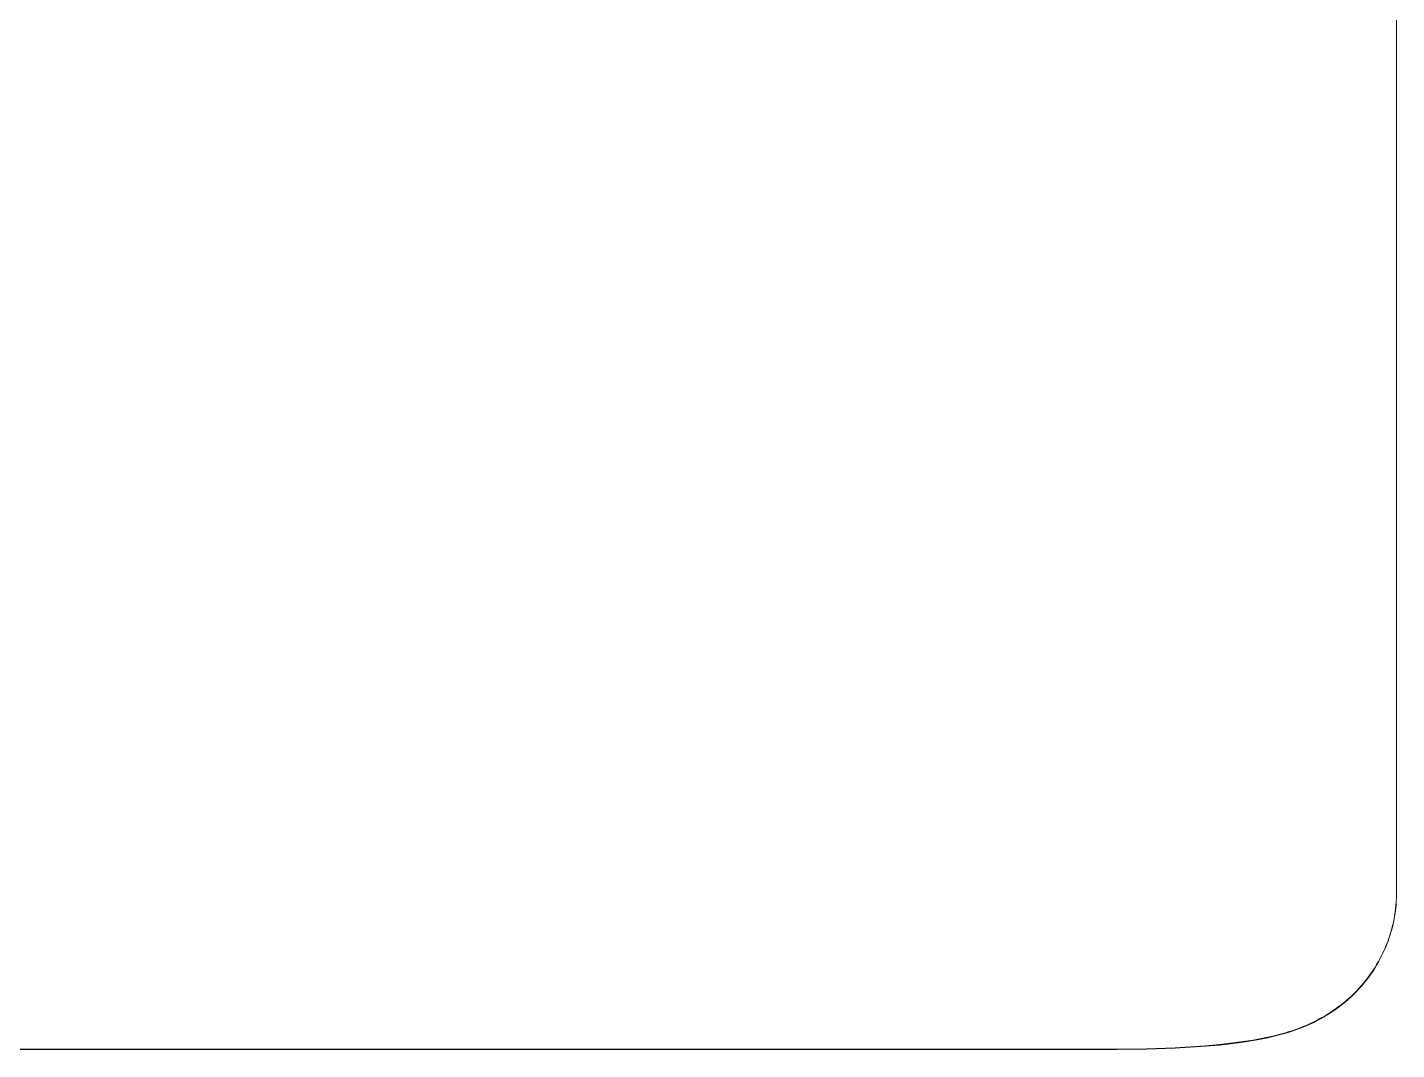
# Model space of a CAD drawing. Header units: millimetres. Extents: x -779 to 3049, y 55 to 2500.
# Drawn here: x -57.31 to -8.36, y 2000.54 to 2037.09 of the extents above; entities that cross this region are included whole.
import ezdxf

# ---------------------------------------------------------------- set-up
doc = ezdxf.new("R2010")
doc.units = ezdxf.units.MM
doc.layers.add('ZANO_R', color=7, linetype='Continuous', lineweight=0)

msp = doc.modelspace()

# ---------------------------------------------------------------- linework, layer by layer
at = {"layer": 'ZANO_R'}
for p, q in [((-8.358, 2026.021), (-8.358, 2053.805)), ((-8.358, 2006.18), (-8.358, 2026.021)), ((-8.36, 2006.06), (-8.364, 2005.94)), ((-8.358, 2006.18), (-8.36, 2006.06)), ((-8.401, 2005.508), (-8.414, 2005.411)), ((-8.394, 2005.579), (-8.41, 2005.459)), ((-8.389, 2005.605), (-8.401, 2005.508)), ((-8.381, 2005.699), (-8.394, 2005.579)), ((-8.379, 2005.702), (-8.389, 2005.605)), ((-8.371, 2005.82), (-8.381, 2005.699)), ((-8.371, 2005.8), (-8.379, 2005.702)), ((-8.364, 2005.94), (-8.371, 2005.82)), ((-8.487, 2005.025), (-8.51, 2004.929)), ((-8.474, 2005.102), (-8.501, 2004.984)), ((-8.466, 2005.121), (-8.487, 2005.025)), ((-8.45, 2005.22), (-8.474, 2005.102)), ((-8.447, 2005.217), (-8.466, 2005.121)), ((-8.428, 2005.34), (-8.45, 2005.22)), ((-8.43, 2005.314), (-8.447, 2005.217)), ((-8.414, 2005.411), (-8.43, 2005.314)), ((-8.41, 2005.459), (-8.428, 2005.34)), ((-8.637, 2004.52), (-8.678, 2004.407)), ((-8.62, 2004.553), (-8.652, 2004.46)), ((-8.599, 2004.635), (-8.637, 2004.52)), ((-8.59, 2004.646), (-8.62, 2004.553)), ((-8.564, 2004.75), (-8.599, 2004.635)), ((-8.561, 2004.74), (-8.59, 2004.646)), ((-8.531, 2004.867), (-8.564, 2004.75)), ((-8.535, 2004.834), (-8.561, 2004.74)), ((-8.51, 2004.929), (-8.535, 2004.834)), ((-8.501, 2004.984), (-8.531, 2004.867)), ((-8.825, 2004.052), (-8.883, 2003.933)), ((-8.825, 2004.034), (-8.883, 2003.915)), ((-8.772, 2004.173), (-8.825, 2004.052)), ((-8.772, 2004.155), (-8.825, 2004.034)), ((-8.721, 2004.295), (-8.772, 2004.173)), ((-8.721, 2004.277), (-8.772, 2004.155)), ((-8.678, 2004.407), (-8.721, 2004.295)), ((-8.686, 2004.368), (-8.721, 2004.277)), ((-8.652, 2004.46), (-8.686, 2004.368)), ((-9.073, 2003.582), (-9.142, 2003.469)), ((-9.073, 2003.564), (-9.142, 2003.451)), ((-9.006, 2003.698), (-9.073, 2003.582)), ((-9.006, 2003.68), (-9.073, 2003.564)), ((-8.943, 2003.815), (-9.006, 2003.698)), ((-8.943, 2003.796), (-9.006, 2003.68)), ((-8.883, 2003.933), (-8.943, 2003.815)), ((-8.883, 2003.915), (-8.943, 2003.796)), ((-9.368, 2003.139), (-9.448, 2003.034)), ((-9.368, 2003.121), (-9.448, 2003.015)), ((-9.29, 2003.247), (-9.368, 2003.139)), ((-9.29, 2003.229), (-9.368, 2003.121)), ((-9.214, 2003.357), (-9.29, 2003.247)), ((-9.214, 2003.339), (-9.29, 2003.229)), ((-9.142, 2003.469), (-9.214, 2003.357)), ((-9.142, 2003.451), (-9.214, 2003.339)), ((-9.796, 2002.634), (-9.889, 2002.54)), ((-9.796, 2002.616), (-9.889, 2002.522)), ((-9.706, 2002.73), (-9.796, 2002.634)), ((-9.706, 2002.712), (-9.796, 2002.616)), ((-9.618, 2002.829), (-9.706, 2002.73)), ((-9.618, 2002.811), (-9.706, 2002.712)), ((-9.532, 2002.93), (-9.618, 2002.829)), ((-9.532, 2002.912), (-9.618, 2002.811)), ((-9.448, 2003.034), (-9.532, 2002.93)), ((-9.448, 2003.015), (-9.532, 2002.912)), ((-10.396, 2002.102), (-10.502, 2002.023)), ((-10.396, 2002.084), (-10.502, 2002.005)), ((-10.292, 2002.183), (-10.396, 2002.102)), ((-10.292, 2002.165), (-10.396, 2002.084)), ((-10.188, 2002.268), (-10.292, 2002.183)), ((-10.188, 2002.25), (-10.292, 2002.165)), ((-10.086, 2002.356), (-10.188, 2002.268)), ((-10.086, 2002.338), (-10.188, 2002.25)), ((-9.986, 2002.447), (-10.086, 2002.356)), ((-9.986, 2002.429), (-10.086, 2002.338)), ((-9.889, 2002.54), (-9.986, 2002.447)), ((-9.889, 2002.522), (-9.986, 2002.429)), ((-11.195, 2001.597), (-11.318, 2001.535)), ((-11.195, 2001.579), (-11.318, 2001.517)), ((-11.074, 2001.662), (-11.195, 2001.597)), ((-11.074, 2001.643), (-11.195, 2001.579)), ((-10.954, 2001.729), (-11.074, 2001.662)), ((-10.954, 2001.711), (-11.074, 2001.643)), ((-10.836, 2001.8), (-10.954, 2001.729)), ((-10.836, 2001.782), (-10.954, 2001.711)), ((-10.719, 2001.874), (-10.836, 2001.8)), ((-10.719, 2001.856), (-10.836, 2001.782)), ((-10.61, 2001.947), (-10.719, 2001.874)), ((-10.61, 2001.929), (-10.719, 2001.856)), ((-10.502, 2002.023), (-10.61, 2001.947)), ((-10.502, 2002.005), (-10.61, 2001.929)), ((-12.507, 2001.096), (-12.784, 2001.026)), ((-12.507, 2001.078), (-12.784, 2001.007)), ((-12.37, 2001.134), (-12.507, 2001.096)), ((-12.37, 2001.116), (-12.507, 2001.078)), ((-12.233, 2001.175), (-12.37, 2001.134)), ((-12.233, 2001.157), (-12.37, 2001.116)), ((-12.097, 2001.219), (-12.233, 2001.175)), ((-12.097, 2001.201), (-12.233, 2001.157)), ((-11.962, 2001.265), (-12.097, 2001.219)), ((-11.962, 2001.247), (-12.097, 2001.201)), ((-11.829, 2001.314), (-11.962, 2001.265)), ((-11.829, 2001.296), (-11.962, 2001.247)), ((-11.696, 2001.366), (-11.829, 2001.314)), ((-11.696, 2001.348), (-11.829, 2001.296)), ((-11.569, 2001.42), (-11.696, 2001.366)), ((-11.569, 2001.401), (-11.696, 2001.348)), ((-11.443, 2001.476), (-11.569, 2001.42)), ((-11.443, 2001.458), (-11.569, 2001.401)), ((-11.318, 2001.535), (-11.443, 2001.476)), ((-11.318, 2001.517), (-11.443, 2001.458)), ((-16.272, 2000.61), (-17.301, 2000.573)), ((-16.272, 2000.592), (-17.301, 2000.555)), ((-15.196, 2000.679), (-16.272, 2000.61)), ((-15.196, 2000.661), (-16.272, 2000.592)), ((-14.692, 2000.725), (-15.196, 2000.679)), ((-14.692, 2000.707), (-15.196, 2000.661)), ((-14.207, 2000.78), (-14.692, 2000.725)), ((-14.207, 2000.762), (-14.692, 2000.707)), ((-13.849, 2000.828), (-14.207, 2000.78)), ((-13.849, 2000.81), (-14.207, 2000.762)), ((-13.492, 2000.884), (-13.849, 2000.828)), ((-13.492, 2000.866), (-13.849, 2000.81)), ((-13.137, 2000.949), (-13.492, 2000.884)), ((-13.137, 2000.931), (-13.492, 2000.866)), ((-12.96, 2000.986), (-13.137, 2000.949)), ((-12.96, 2000.968), (-13.137, 2000.931)), ((-12.784, 2001.026), (-12.96, 2000.986)), ((-12.784, 2001.007), (-12.96, 2000.968)), ((-18.358, 2000.56), (-58.358, 2000.56)), ((-18.358, 2000.542), (-58.358, 2000.542)), ((-17.301, 2000.573), (-18.358, 2000.56)), ((-17.301, 2000.555), (-18.358, 2000.542))]:
    msp.add_line(p, q, dxfattribs=at)

doc.saveas('drawing.dxf')
